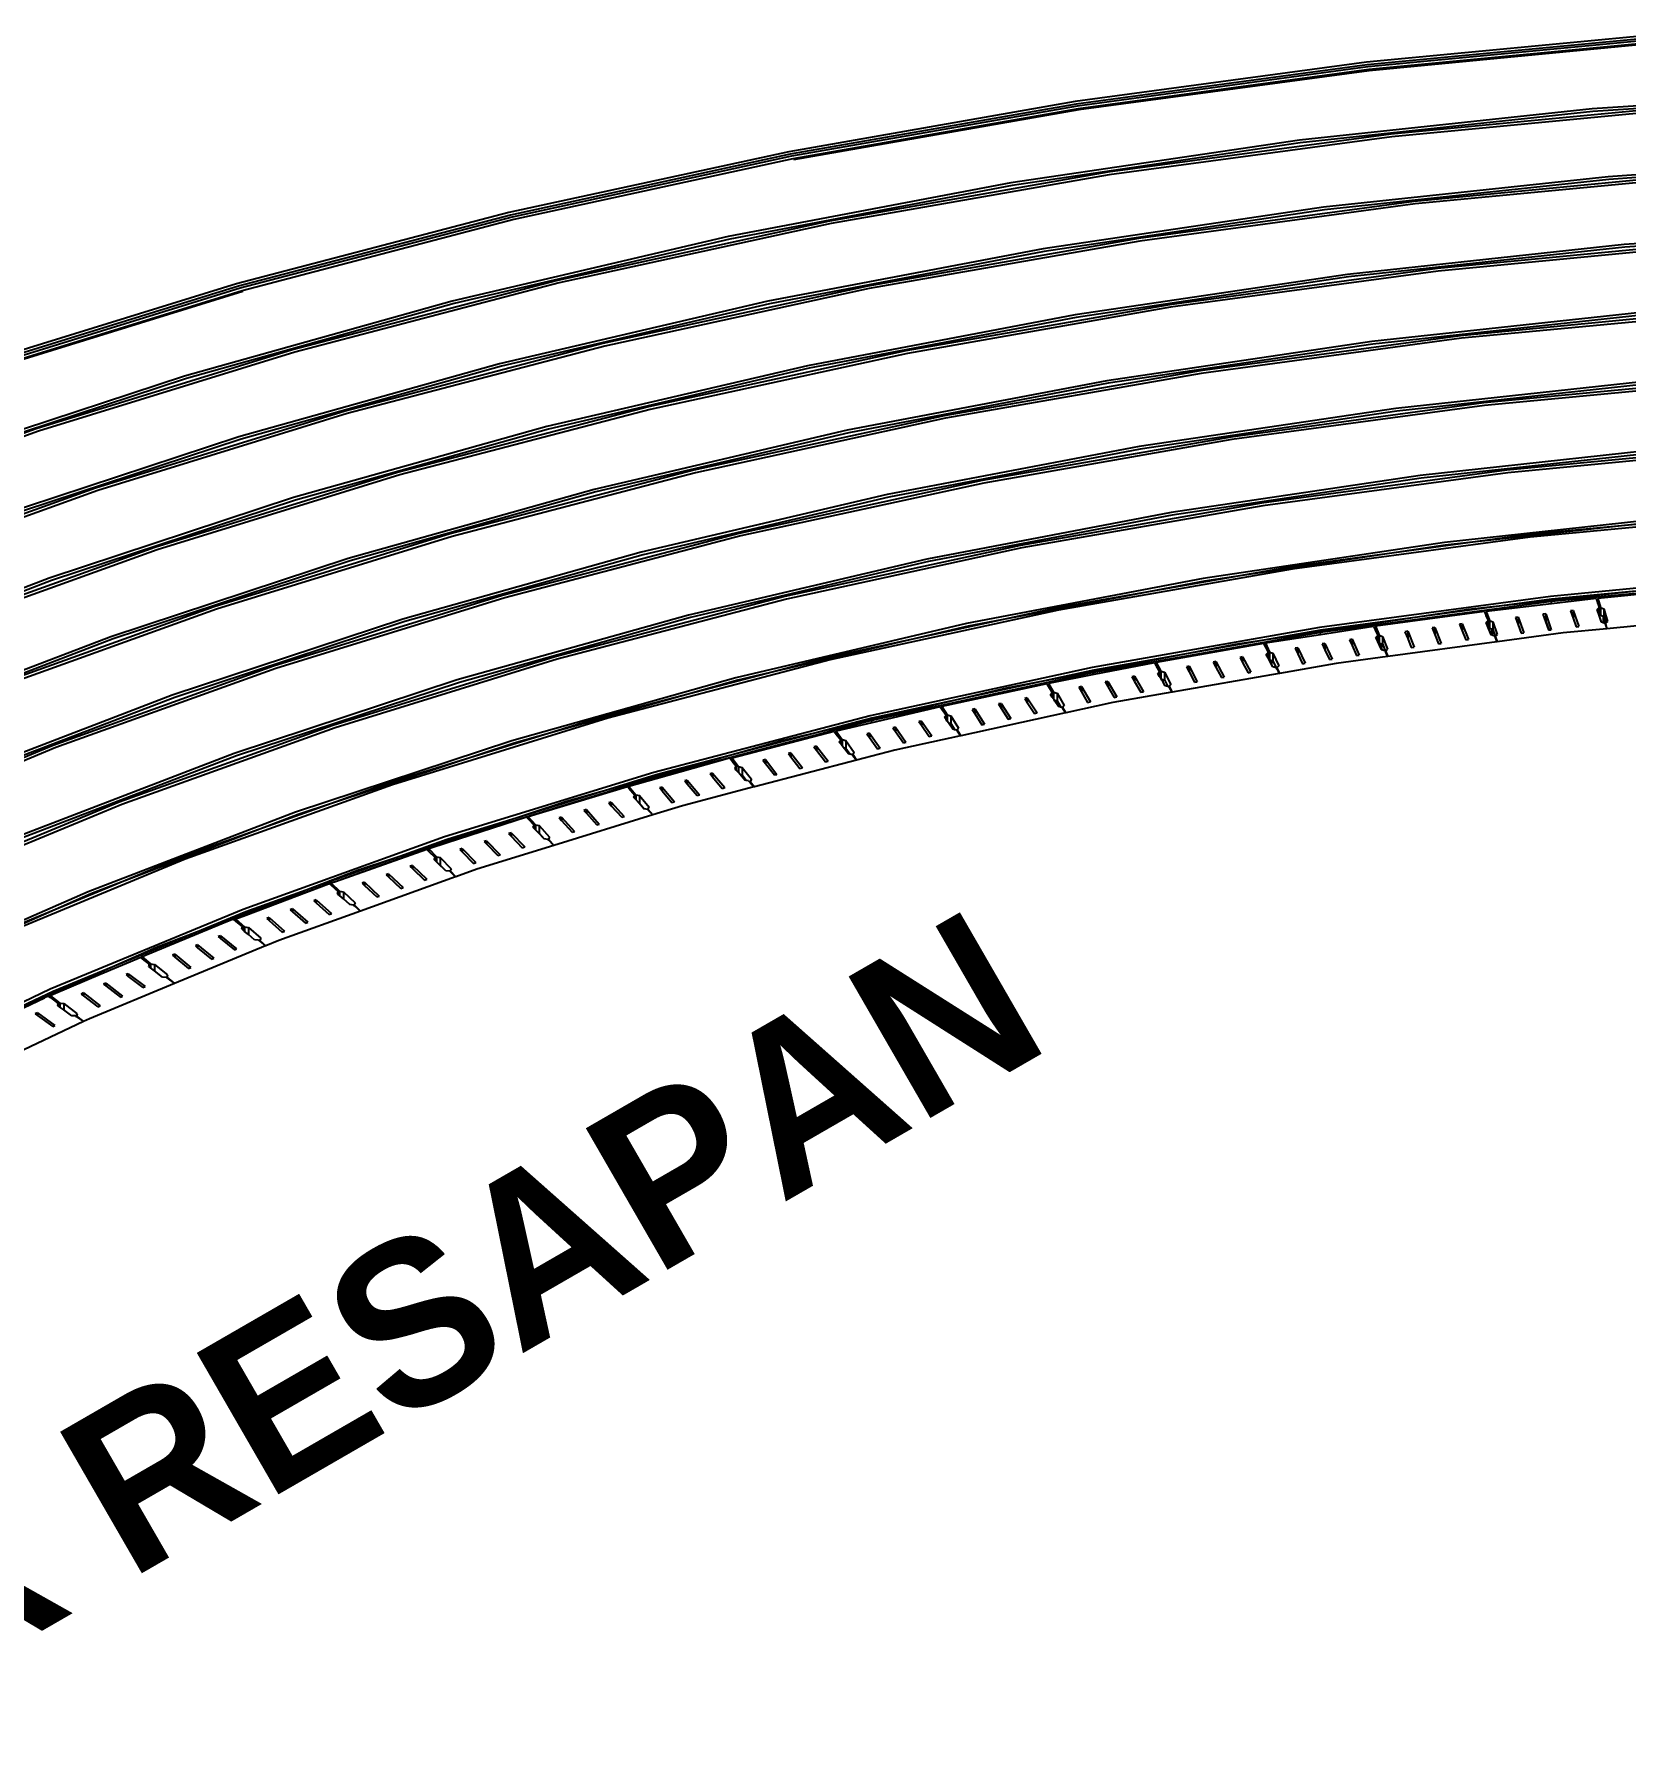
# Model space of a CAD drawing. Header units: centimetres. Extents: x -292707 to 138715, y -53922 to 66277.
# Drawn here: x 84646 to 86351, y -13371 to -11545 of the extents above; entities that cross this region are included whole.
import ezdxf

# ---------------------------------------------------------------- set-up
doc = ezdxf.new("R2010")
doc.units = ezdxf.units.CM
doc.layers.add('A-ALINE-7', color=119, linetype='Continuous')
doc.styles.add('Scale 500', font='GOTHICB.TTF', dxfattribs={"height": 175})

# ---------------------------------------------------------------- blocks, each defined once
blk = doc.blocks.new('A$Cbf84a4b9')
at = {"layer": 'A-ALINE-7'}
for p, q in [((5144.6, 8958.2), (4828.5, 8928)), ((5145.2, 8955.3), (4829.4, 8925.2)), ((5145.6, 8953), (4830, 8922.9)), ((5146.2, 8950.1), (4831, 8920.1)), ((5146.5, 8949), (4831.4, 8918.9)), ((4828.5, 8928), (4516.5, 8886)), ((4829.4, 8925.2), (4517.7, 8883.2)), ((4830, 8922.9), (4518.6, 8880.9)), ((4831, 8920.1), (4519.9, 8878.1)), ((4831.4, 8918.9), (4520.4, 8877)), ((5386.9, 8899.5), (5070.2, 8878)), ((5387.2, 8896.6), (5070.9, 8875.2)), ((4516.5, 8886), (4209.9, 8832.2)), ((4517.7, 8883.2), (4211.4, 8829.5)), ((4518.6, 8880.9), (4212.6, 8827.3)), ((4519.9, 8878.1), (4214.2, 8824.5)), ((4520.4, 8877), (4214.9, 8823.4)), ((5070.2, 8878), (4756.7, 8844.4)), ((5070.9, 8875.2), (4757.7, 8841.6)), ((5162.2, 8880.3), (4854.9, 8850.9)), ((5162.8, 8877.4), (4855.8, 8848.1)), ((4756.7, 8844.4), (4447.8, 8798.7)), ((4757.7, 8841.6), (4449.2, 8795.9)), ((4854.9, 8850.9), (4551.5, 8810.1)), ((4855.8, 8848.1), (4552.8, 8807.3)), ((4209.9, 8832.2), (3910, 8767)), ((4211.4, 8829.5), (3911.9, 8764.3)), ((4212.6, 8827.3), (3913.4, 8762.2)), ((4214.2, 8824.5), (3915.3, 8759.5)), ((5395.5, 8826.3), (5087.4, 8805.4)), ((5395.8, 8823.5), (5088.1, 8802.5)), ((4551.5, 8810.1), (4253.5, 8757.8)), ((4552.8, 8807.3), (4255.1, 8755.1)), ((5087.4, 8805.4), (4782.5, 8772.6)), ((5088.1, 8802.5), (4783.5, 8769.8)), ((5178.8, 8807.5), (4879.7, 8779)), ((5179.4, 8804.7), (4880.7, 8776.2)), ((4447.8, 8798.7), (4144.9, 8741.2)), ((4449.2, 8795.9), (4146.6, 8738.5)), ((3910, 8767), (3618.2, 8690.6)), ((4782.5, 8772.6), (4482.1, 8728.1)), ((4783.5, 8769.8), (4483.4, 8725.3)), ((4879.7, 8779), (4584.5, 8739.2)), ((4880.7, 8776.2), (4585.8, 8736.4)), ((3911.9, 8764.3), (3620.4, 8688)), ((3913.4, 8762.2), (3622.1, 8685.9)), ((3915.3, 8759.5), (3624.3, 8683.3)), ((4253.5, 8757.8), (3962, 8694.4)), ((4255.1, 8755.1), (3963.9, 8691.7)), ((5404.1, 8753.2), (5104.7, 8732.7)), ((5404.5, 8750.3), (5105.4, 8729.9)), ((4144.9, 8741.2), (3849.4, 8672.2)), ((4146.6, 8738.5), (3851.4, 8669.5)), ((4482.1, 8728.1), (4187.5, 8672.1)), ((4584.5, 8739.2), (4294.4, 8688.3)), ((4585.8, 8736.4), (4296, 8685.6)), ((5104.7, 8732.7), (4808.4, 8700.8)), ((5105.4, 8729.9), (4809.4, 8698)), ((5195.4, 8734.8), (4904.5, 8707)), ((5196, 8731.9), (4905.5, 8704.2)), ((4483.4, 8725.3), (4189.1, 8669.4)), ((3962, 8694.4), (3678.4, 8620.1)), ((3963.9, 8691.7), (3680.6, 8617.5)), ((4808.4, 8700.8), (4516.4, 8657.5)), ((4809.4, 8698), (4517.7, 8654.7)), ((4904.5, 8707), (4617.4, 8668.3)), ((4905.5, 8704.2), (4618.7, 8665.6)), ((3618.2, 8690.6), (3335.7, 8603.3)), ((3620.4, 8688), (3338.2, 8600.8)), ((3622.1, 8685.9), (3340.1, 8598.8)), ((3624.3, 8683.3), (3342.6, 8596.3)), ((3625.2, 8682.3), (3343.6, 8595.3)), ((4294.4, 8688.3), (4010.7, 8626.6)), ((4296, 8685.6), (4012.6, 8624)), ((3849.4, 8672.2), (3562.5, 8591.9)), ((3851.4, 8669.5), (3564.8, 8589.3)), ((4187.5, 8672.1), (3900, 8604.9)), ((4189.1, 8669.4), (3902, 8602.3)), ((4516.4, 8657.5), (4230, 8603)), ((4617.4, 8668.3), (4335.3, 8618.9)), ((4618.7, 8665.6), (4336.9, 8616.2)), ((5122.1, 8660.1), (4834.2, 8629)), ((5122.7, 8657.2), (4835.2, 8626.2)), ((5212, 8662.1), (4929.3, 8635.1)), ((5212.7, 8659.2), (4930.3, 8632.3)), ((4517.7, 8654.7), (4231.7, 8600.3)), ((3678.4, 8620.1), (3403.7, 8535.3)), ((4010.7, 8626.6), (3734.6, 8554.4)), ((4012.6, 8624), (3736.8, 8551.8)), ((4335.3, 8618.9), (4059.4, 8558.9)), ((4834.2, 8629), (4550.6, 8586.9)), ((4835.2, 8626.2), (4552, 8584.1)), ((4929.3, 8635.1), (4650.3, 8597.5)), ((4930.3, 8632.3), (4651.6, 8594.7)), ((3680.6, 8617.5), (3406.2, 8532.8)), ((3900, 8604.9), (3620.9, 8526.8)), ((3902, 8602.3), (3623.2, 8524.2)), ((4230, 8603), (3950.6, 8537.7)), ((4231.7, 8600.3), (3952.6, 8535)), ((4336.9, 8616.2), (4061.3, 8556.2)), ((3562.5, 8591.9), (3285.5, 8500.7)), ((3564.8, 8589.3), (3288.1, 8498.2)), ((4550.6, 8586.9), (4272.5, 8534)), ((4552, 8584.1), (4274.2, 8531.2)), ((4650.3, 8597.5), (4376.1, 8549.4)), ((4651.6, 8594.7), (4377.8, 8546.7)), ((5139.4, 8587.5), (4860.1, 8557.2)), ((5140.1, 8584.6), (4861.1, 8554.4)), ((5228.6, 8589.3), (4954.1, 8563.1)), ((5229.3, 8586.5), (4955.1, 8560.3)), ((3734.6, 8554.4), (3467.3, 8471.8)), ((3736.8, 8551.8), (3469.8, 8469.3)), ((4059.4, 8558.9), (3790.8, 8488.6)), ((4061.3, 8556.2), (3793.1, 8486)), ((4376.1, 8549.4), (4108, 8491.1)), ((4377.8, 8546.7), (4109.9, 8488.4)), ((4860.1, 8557.2), (4585, 8516.3)), ((4861.1, 8554.4), (4586.3, 8513.5)), ((4954.1, 8563.1), (4683.2, 8526.6)), ((4955.1, 8560.3), (4684.5, 8523.8)), ((3403.7, 8535.3), (3139.3, 8440.3)), ((3406.2, 8532.8), (3142, 8437.9)), ((3950.6, 8537.7), (3679.3, 8461.7)), ((3952.6, 8535), (3681.6, 8459.1)), ((4272.5, 8534), (4001.2, 8470.4)), ((4274.2, 8531.2), (4003.2, 8467.8)), ((3620.9, 8526.8), (3351.5, 8438)), ((3623.2, 8524.2), (3354.1, 8435.6)), ((4585, 8516.3), (4315.1, 8464.9)), ((4586.3, 8513.5), (4316.8, 8462.2)), ((4683.2, 8526.6), (4417, 8480)), ((4684.5, 8523.8), (4418.6, 8477.2)), ((5156.8, 8514.8), (4886, 8485.4)), ((5157.5, 8511.9), (4887, 8482.6)), ((5245.2, 8516.6), (4979, 8491.2)), ((5245.9, 8513.8), (4979.9, 8488.4)), ((4108, 8491.1), (3847.1, 8422.8)), ((4979, 8491.2), (4716.1, 8455.8)), ((3790.8, 8488.6), (3530.9, 8408.3)), ((3793.1, 8486), (3533.4, 8405.8)), ((4109.9, 8488.4), (3849.3, 8420.2)), ((4417, 8480), (4156.7, 8423.3)), ((4418.6, 8477.2), (4158.6, 8420.7)), ((4886, 8485.4), (4619.3, 8445.7)), ((4887, 8482.6), (4620.6, 8442.9)), ((4979.9, 8488.4), (4717.4, 8453)), ((3467.3, 8471.8), (3209.9, 8379.3)), ((3469.8, 8469.3), (3212.7, 8376.9)), ((3679.3, 8461.7), (3417.5, 8375.4)), ((3681.6, 8459.1), (3420.1, 8372.9)), ((4001.2, 8470.4), (3737.8, 8396.6)), ((4003.2, 8467.8), (3740.1, 8394)), ((4315.1, 8464.9), (4051.8, 8403.2)), ((4316.8, 8462.2), (4053.8, 8400.5)), ((4716.1, 8455.8), (4457.9, 8410.5)), ((4619.3, 8445.7), (4357.7, 8395.8)), ((4620.6, 8442.9), (4359.4, 8393.1)), ((4717.4, 8453), (4459.5, 8407.8)), ((5174.2, 8442.2), (4912, 8413.6)), ((5174.9, 8439.3), (4913, 8410.8)), ((5261.2, 8446.7), (5002.8, 8422.1)), ((5261.8, 8443.9), (5003.8, 8419.2)), ((3847.1, 8422.8), (3594.4, 8344.7)), ((3849.3, 8420.2), (3596.9, 8342.2)), ((4156.7, 8423.3), (3903.3, 8357)), ((4158.6, 8420.7), (3905.5, 8354.4)), ((5002.8, 8422.1), (4747.8, 8387.7)), ((5003.8, 8419.2), (4749.1, 8384.9)), ((3530.9, 8408.3), (3280.5, 8318.3)), ((3533.4, 8405.8), (3283.3, 8315.9)), ((4051.8, 8403.2), (3796.3, 8331.5)), ((4053.8, 8400.5), (3798.6, 8328.9)), ((4457.9, 8410.5), (4205.4, 8355.6)), ((4459.5, 8407.8), (4207.3, 8352.9)), ((4912, 8413.6), (4653.6, 8375.1)), ((4913, 8410.8), (4655, 8372.3)), ((3737.8, 8396.6), (3483.5, 8312.7)), ((3740.1, 8394), (3486.1, 8310.3)), ((4357.7, 8395.8), (4102.5, 8335.9)), ((4359.4, 8393.1), (4104.5, 8333.3)), ((4747.8, 8387.7), (4497.2, 8343.8)), ((4749.1, 8384.9), (4498.8, 8341)), ((3417.5, 8375.4), (3166.2, 8279.2)), ((3420.1, 8372.9), (3169.1, 8276.8)), ((4653.6, 8375.1), (4400.3, 8326.7)), ((4655, 8372.3), (4402, 8324)), ((5191.6, 8369.5), (4937.9, 8341.9)), ((5276.5, 8379.7), (5025.7, 8355.8)), ((5277.2, 8376.8), (5026.7, 8352.9)), ((5277.2, 8374.4), (5026.7, 8350.5)), ((5194.7, 8365.5), (5076.5, 8353.8)), ((3594.4, 8344.7), (3351.2, 8257.3)), ((3903.3, 8357), (3658, 8281.2)), ((3905.5, 8354.4), (3660.5, 8278.7)), ((4205.4, 8355.6), (3959.6, 8291.2)), ((4207.3, 8352.9), (3961.8, 8288.6)), ((5025.7, 8355.8), (4778.1, 8322.4)), ((5026.7, 8352.9), (4779.4, 8319.6)), ((5026.7, 8350.5), (4779.4, 8317.1)), ((5026.7, 8347.9), (4956.9, 8339.8)), ((5074.5, 8353.6), (5026.7, 8347.9)), ((5026.7, 8347.9), (5026.7, 8350.5)), ((5074.5, 8353.6), (5076.5, 8348.1)), ((5076.5, 8353.8), (5079.3, 8344.1)), ((5076.5, 8348.1), (5076.5, 8353.8)), ((5076.5, 8348.1), (5077.9, 8343.9)), ((3596.9, 8342.2), (3354, 8254.9)), ((3796.3, 8331.5), (3549.5, 8250.1)), ((3798.6, 8328.9), (3552.1, 8247.6)), ((4102.5, 8335.9), (3854.7, 8266.4)), ((4104.5, 8333.3), (3857, 8263.8)), ((4400.3, 8326.7), (4153.2, 8268.7)), ((4497.2, 8343.8), (4252.1, 8290.5)), ((4498.8, 8341), (4254, 8287.8)), ((4937.9, 8341.9), (4688, 8304.5)), ((4954.9, 8339.7), (4838.1, 8323.9)), ((4931.1, 8326.4), (4928.2, 8326)), ((4931.1, 8326.4), (4938, 8309.6)), ((4931.1, 8326.4), (4931.1, 8318.9)), ((4954.9, 8339.7), (4956.9, 8334.8)), ((4956.6, 8328.1), (4958.8, 8330.2)), ((4958.8, 8322.6), (4956.6, 8328.1)), ((4956.9, 8339.8), (4960.3, 8330.2)), ((4956.9, 8334.8), (4956.9, 8339.8)), ((4956.9, 8334.8), (4958.8, 8330.2)), ((4958.8, 8330.2), (4958.8, 8326.5)), ((4958.9, 8325.9), (4958.8, 8326.5)), ((4958.8, 8326.5), (4958.8, 8322.6)), ((4960.3, 8330.2), (4963.8, 8328.8)), ((4960.3, 8330.2), (4960.3, 8322)), ((4963.8, 8328.8), (4968.6, 8315.2)), ((4963.8, 8328.8), (4963.8, 8320.6)), ((4991.2, 8333.8), (4988.2, 8333.4)), ((4988.2, 8333.4), (4991, 8325.6)), ((4991.2, 8333.8), (4997.1, 8316.8)), ((4991.2, 8333.8), (4991.2, 8325.6)), ((5020.6, 8337.2), (5017.6, 8336.9)), ((5017.6, 8336.9), (5020.4, 8329)), ((5020.6, 8329.1), (5020.4, 8329)), ((5020.4, 8329), (5023.6, 8319.9)), ((5020.6, 8337.2), (5026.5, 8320.2)), ((5020.6, 8337.2), (5020.6, 8329.1)), ((5020.6, 8329.1), (5023.8, 8319.9)), ((5050, 8340.7), (5047, 8340.3)), ((5047, 8340.3), (5049.8, 8332.5)), ((5050, 8332.5), (5049.8, 8332.5)), ((5049.8, 8332.5), (5053, 8323.3)), ((5050, 8340.7), (5055.9, 8323.7)), ((5050, 8340.7), (5050, 8332.5)), ((5050, 8332.5), (5053.2, 8323.4)), ((5075.6, 8341.9), (5077.9, 8343.9)), ((5077.8, 8335.7), (5075.6, 8341.9)), ((5077.8, 8335.7), (5077.9, 8335.8)), ((5080.3, 8328.3), (5077.8, 8335.7)), ((5077.9, 8343.9), (5077.9, 8341.5)), ((5078.1, 8339.9), (5077.9, 8341.5)), ((5077.9, 8341.5), (5077.9, 8335.8)), ((5079.3, 8335.9), (5078.1, 8339.9)), ((5079.3, 8344.1), (5082.8, 8342.7)), ((5079.3, 8344.1), (5079.3, 8335.9)), ((5079.3, 8335.9), (5082, 8334.8)), ((5082, 8327.7), (5080.3, 8328.3)), ((5082, 8334.8), (5082, 8327.7)), ((5082, 8334.8), (5082.6, 8334.6)), ((5082.6, 8327.5), (5082, 8327.7)), ((5082.6, 8334.6), (5082.6, 8327.5)), ((5082.6, 8334.6), (5082.8, 8334.5)), ((5083.9, 8327), (5082.6, 8327.5)), ((5082.8, 8342.7), (5086.8, 8329)), ((5082.8, 8342.7), (5082.8, 8334.5)), ((5082.8, 8334.5), (5084.9, 8327.4)), ((5083.9, 8327), (5084.4, 8325.5)), ((5084.9, 8327.4), (5084.4, 8327)), ((5084.4, 8327), (5086.1, 8321.3)), ((5084.4, 8327), (5084.4, 8325.5)), ((5086.8, 8329), (5084.9, 8327.4)), ((5204.5, 8332.6), (5086.1, 8321.3)), ((3483.5, 8312.7), (3239.5, 8219.3)), ((3486.1, 8310.3), (3242.4, 8217)), ((4402, 8324), (4155.2, 8266.1)), ((4778.1, 8322.4), (4534.8, 8279.8)), ((4779.4, 8319.6), (4536.5, 8277)), ((4779.4, 8317.1), (4536.5, 8274.5)), ((4779.4, 8314.8), (4720.3, 8305.7)), ((4836.2, 8323.6), (4779.4, 8314.8)), ((4779.4, 8314.8), (4779.4, 8317.1)), ((4813.1, 8309.9), (4810.2, 8309.4)), ((4810.2, 8309.4), (4813.1, 8303.2)), ((4813.1, 8309.9), (4820.8, 8293.1)), ((4813.1, 8309.9), (4813.1, 8303.2)), ((4836.2, 8323.6), (4838.1, 8319.5)), ((4838.1, 8323.9), (4842, 8314.3)), ((4838.1, 8319.5), (4838.1, 8323.9)), ((4838.1, 8319.5), (4840.6, 8314.1)), ((4838.5, 8312), (4840.6, 8314.1)), ((4840.6, 8307.4), (4838.5, 8312)), ((4840.6, 8314.1), (4840.6, 8309.6)), ((4842, 8306.2), (4840.6, 8309.6)), ((4840.6, 8309.6), (4840.6, 8307.4)), ((4842, 8314.3), (4845.6, 8313)), ((4842, 8314.3), (4842, 8306.2)), ((4845.6, 8313), (4851.1, 8299.5)), ((4845.6, 8313), (4845.6, 8304.9)), ((4872.7, 8318.5), (4869.8, 8318.1)), ((4869.8, 8318.1), (4872.7, 8310.9)), ((4872.7, 8318.5), (4879.5, 8301.6)), ((4872.7, 8318.5), (4872.7, 8310.9)), ((4872.7, 8310.9), (4876.6, 8301.2)), ((4901.9, 8322.5), (4899, 8322.1)), ((4899, 8322.1), (4901.9, 8314.9)), ((4901.9, 8322.5), (4908.7, 8305.6)), ((4901.9, 8322.5), (4901.9, 8314.9)), ((4901.9, 8314.9), (4905.8, 8305.2)), ((4928.2, 8326), (4931.1, 8318.9)), ((4931.1, 8318.9), (4935, 8309.2)), ((4935, 8309.2), (4938, 8309.6)), ((4962.1, 8314.6), (4958.8, 8322.6)), ((4960.3, 8322), (4958.9, 8325.9)), ((4960.3, 8322), (4962.5, 8321.1)), ((4962.5, 8314.5), (4962.1, 8314.6)), ((4962.5, 8321.1), (4962.5, 8314.5)), ((4962.5, 8321.1), (4963.2, 8320.9)), ((4963.2, 8314.2), (4962.5, 8314.5)), ((4963.2, 8320.9), (4963.2, 8314.2)), ((4963.2, 8320.9), (4963.8, 8320.6)), ((4965.7, 8313.3), (4963.2, 8314.2)), ((4963.8, 8320.6), (4966.4, 8313.3)), ((4965.7, 8313.3), (4966.3, 8311.9)), ((4966.4, 8313.3), (4966.3, 8313.2)), ((4966.3, 8313.2), (4968.4, 8307.2)), ((4966.3, 8313.2), (4966.3, 8311.9)), ((4966.3, 8311.9), (4968.2, 8307.2)), ((4968.6, 8315.2), (4966.4, 8313.3)), ((5039.1, 8316.8), (4968.4, 8307.2)), ((4991.2, 8325.6), (4991, 8325.6)), ((4991, 8325.6), (4994.2, 8316.5)), ((4991.2, 8325.6), (4994.4, 8316.5)), ((4994.2, 8316.5), (4994.4, 8316.5)), ((4994.4, 8316.5), (4997.1, 8316.8)), ((5023.6, 8319.9), (5023.8, 8319.9)), ((5023.8, 8319.9), (5026.5, 8320.2)), ((5085.9, 8321.2), (5039.1, 8316.8)), ((5053, 8323.3), (5053.2, 8323.4)), ((5053.2, 8323.4), (5055.9, 8323.7)), ((5084.4, 8325.5), (5085.9, 8321.2)), ((5086.1, 8321.3), (5085.9, 8321.2)), ((3959.6, 8291.2), (3721.6, 8217.7)), ((4252.1, 8290.5), (4013.6, 8228)), ((4688, 8304.5), (4443, 8257.6)), ((4718.3, 8305.3), (4603.4, 8285.2)), ((4695.9, 8291.1), (4693.1, 8290.6)), ((4693.1, 8290.6), (4695.9, 8285.2)), ((4695.9, 8291.1), (4704.7, 8274.6)), ((4695.9, 8291.1), (4695.9, 8285.2)), ((4718.3, 8305.3), (4720.3, 8301.4)), ((4720.3, 8305.7), (4724.7, 8296.2)), ((4720.3, 8301.4), (4720.3, 8305.7)), ((4720.3, 8301.4), (4723.2, 8295.9)), ((4721.2, 8293.8), (4723.2, 8295.9)), ((4723.2, 8290), (4721.2, 8293.8)), ((4723.2, 8295.9), (4723.2, 8291.3)), ((4724.7, 8288), (4723.2, 8291.3)), ((4723.2, 8291.3), (4723.2, 8290)), ((4726, 8284.6), (4723.2, 8290)), ((4724.7, 8296.2), (4728.4, 8295)), ((4724.7, 8296.2), (4724.7, 8288)), ((4728.4, 8295), (4734.6, 8281.6)), ((4728.4, 8295), (4728.4, 8286.8)), ((4755.1, 8300.9), (4752.2, 8300.4)), ((4752.2, 8300.4), (4755.1, 8294.2)), ((4755.1, 8300.9), (4762.9, 8284.2)), ((4755.1, 8300.9), (4755.1, 8294.2)), ((4755.1, 8294.2), (4760, 8283.7)), ((4784.1, 8305.4), (4781.2, 8304.9)), ((4781.2, 8304.9), (4784.1, 8298.7)), ((4784.1, 8305.4), (4791.9, 8288.6)), ((4784.1, 8305.4), (4784.1, 8298.7)), ((4784.1, 8298.7), (4789, 8288.2)), ((4851.1, 8291.4), (4796, 8284)), ((4813.1, 8303.2), (4818, 8292.7)), ((4818, 8292.7), (4820.8, 8293.1)), ((4843.8, 8300.6), (4840.6, 8307.4)), ((4842, 8306.2), (4843.8, 8305.5)), ((4843.8, 8305.5), (4843.8, 8300.6)), ((4843.8, 8305.5), (4844.6, 8305.2)), ((4844.6, 8298.9), (4843.8, 8300.6)), ((4844.6, 8305.2), (4844.6, 8298.9)), ((4844.6, 8305.2), (4845.6, 8304.9)), ((4844.7, 8298.6), (4844.6, 8298.9)), ((4848.4, 8297.4), (4844.7, 8298.6)), ((4845.6, 8304.9), (4848.9, 8296.9)), ((4848.4, 8297.4), (4848.9, 8296.3)), ((4851.1, 8299.5), (4848.9, 8297.5)), ((4848.9, 8297.5), (4851.3, 8291.5)), ((4848.9, 8297.5), (4848.9, 8296.9)), ((4848.9, 8296.9), (4848.9, 8296.3)), ((4848.9, 8296.3), (4851.1, 8291.4)), ((4851.3, 8291.5), (4851.1, 8291.4)), ((4968.2, 8307.2), (4851.3, 8291.5)), ((4876.6, 8301.2), (4879.5, 8301.6)), ((4905.8, 8305.2), (4908.7, 8305.6)), ((4968.4, 8307.2), (4968.2, 8307.2)), ((3658, 8281.2), (3421.8, 8196.3)), ((3660.5, 8278.7), (3424.6, 8193.9)), ((3961.8, 8288.6), (3724.1, 8215.2)), ((4254, 8287.8), (4015.8, 8225.4)), ((4534.8, 8279.8), (4296.9, 8228)), ((4536.5, 8277), (4298.9, 8225.3)), ((4536.5, 8274.5), (4298.9, 8222.9)), ((4536.5, 8272.1), (4487.9, 8262.6)), ((4601.6, 8284.8), (4536.5, 8272.1)), ((4536.5, 8272.1), (4536.5, 8274.5)), ((4601.6, 8284.8), (4603.4, 8281.6)), ((4603.4, 8285.2), (4608.4, 8275.8)), ((4603.4, 8281.6), (4603.4, 8285.2)), ((4603.4, 8281.6), (4607, 8275.5)), ((4605.1, 8273.3), (4607, 8275.5)), ((4607, 8270.1), (4605.1, 8273.3)), ((4607, 8275.5), (4607, 8270.2)), ((4608.4, 8275.8), (4612.1, 8274.6)), ((4608.4, 8275.8), (4608.4, 8267.8)), ((4612.1, 8274.6), (4619.1, 8261.4)), ((4612.1, 8274.6), (4612.1, 8266.5)), ((4735.1, 8273.3), (4620.3, 8253.2)), ((4638.5, 8281.1), (4635.7, 8280.6)), ((4635.7, 8280.6), (4638.5, 8275.1)), ((4638.5, 8281.1), (4647.3, 8264.5)), ((4638.5, 8281.1), (4638.5, 8275.1)), ((4638.5, 8275.1), (4644.4, 8264)), ((4667.2, 8286.1), (4664.4, 8285.6)), ((4664.4, 8285.6), (4667.2, 8280.2)), ((4667.2, 8286.1), (4676, 8269.5)), ((4667.2, 8286.1), (4667.2, 8280.2)), ((4667.2, 8280.2), (4673.1, 8269)), ((4695.9, 8285.2), (4701.8, 8274.1)), ((4701.8, 8274.1), (4704.7, 8274.6)), ((4724.7, 8288), (4726, 8287.6)), ((4726, 8287.6), (4726, 8284.6)), ((4726, 8287.6), (4726.9, 8287.3)), ((4726.9, 8282.9), (4726, 8284.6)), ((4726.9, 8287.3), (4726.9, 8282.9)), ((4726.9, 8287.3), (4728.4, 8286.8)), ((4728.2, 8280.5), (4726.9, 8282.9)), ((4731.8, 8279.4), (4728.2, 8280.5)), ((4728.4, 8286.8), (4731.8, 8279.4)), ((4731.9, 8279.4), (4731.8, 8279.4)), ((4731.9, 8279.4), (4732.5, 8278.3)), ((4734.6, 8281.6), (4732.5, 8279.4)), ((4732.5, 8279.4), (4735.3, 8273.4)), ((4732.5, 8279.4), (4732.5, 8278.3)), ((4732.5, 8278.3), (4735.1, 8273.3)), ((4735.3, 8273.4), (4735.1, 8273.3)), ((4796, 8284), (4735.3, 8273.4)), ((4760, 8283.7), (4762.9, 8284.2)), ((4789, 8288.2), (4791.9, 8288.6)), ((3854.7, 8266.4), (3615.6, 8187.5)), ((3857, 8263.8), (3618.2, 8185)), ((4153.2, 8268.7), (3913.2, 8201.3)), ((4155.2, 8266.1), (3915.5, 8198.7)), ((4443, 8257.6), (4203.8, 8201.5)), ((4486.1, 8262.3), (4373.6, 8238.1)), ((4486.1, 8262.3), (4487.9, 8259.4)), ((4487.9, 8262.6), (4493.3, 8253.3)), ((4487.9, 8259.4), (4487.9, 8262.6)), ((4487.9, 8259.4), (4492, 8253.1)), ((4493.3, 8253.3), (4497.1, 8252.3)), ((4493.3, 8253.3), (4493.3, 8246)), ((4523.2, 8259.2), (4520.3, 8258.6)), ((4520.3, 8258.6), (4523.2, 8253.8)), ((4523.2, 8259.2), (4532.8, 8242.8)), ((4523.2, 8259.2), (4523.2, 8253.8)), ((4523.2, 8253.8), (4529.9, 8242.2)), ((4551.6, 8264.7), (4548.7, 8264.2)), ((4548.7, 8264.2), (4551.6, 8259.3)), ((4551.6, 8264.7), (4561.2, 8248.3)), ((4551.6, 8264.7), (4551.6, 8259.3)), ((4551.6, 8259.3), (4558.4, 8247.7)), ((4580, 8270.3), (4577.2, 8269.7)), ((4577.2, 8269.7), (4580, 8264.8)), ((4580, 8270.3), (4589.6, 8253.8)), ((4580, 8270.3), (4580, 8264.8)), ((4580, 8264.8), (4586.8, 8253.3)), ((4586.8, 8253.3), (4589.6, 8253.8)), ((4607.6, 8269.1), (4607, 8270.2)), ((4607, 8270.2), (4607, 8270.1)), ((4607.6, 8269.1), (4607, 8270.1)), ((4608.4, 8267.8), (4607.6, 8269.1)), ((4608.5, 8267.6), (4608.4, 8267.8)), ((4608.5, 8267.6), (4609.2, 8267.3)), ((4609.2, 8266.3), (4608.5, 8267.6)), ((4609.2, 8267.3), (4609.2, 8266.3)), ((4609.2, 8267.3), (4610.3, 8267)), ((4610.3, 8264.6), (4609.2, 8266.3)), ((4610.3, 8267), (4610.3, 8264.6)), ((4610.3, 8267), (4612.1, 8266.5)), ((4612.8, 8260.2), (4610.3, 8264.6)), ((4612.1, 8266.5), (4615.9, 8259.3)), ((4615.9, 8259.3), (4612.8, 8260.2)), ((4616.6, 8259.1), (4615.9, 8259.3)), ((4616.6, 8259.1), (4617.1, 8258.3)), ((4619.1, 8261.4), (4617.1, 8259.2)), ((4617.1, 8259.2), (4620.3, 8253.2)), ((4617.1, 8259.2), (4617.1, 8258.3)), ((4617.1, 8258.3), (4620.1, 8253.2)), ((4644.4, 8264), (4647.3, 8264.5)), ((4673.1, 8269), (4676, 8269.5)), ((3549.5, 8250.1), (3312.8, 8159.4)), ((3552.1, 8247.6), (3315.6, 8157.1)), ((4371.8, 8237.7), (4298.9, 8220.6)), ((4371.8, 8237.7), (4373.6, 8235.1)), ((4373.6, 8238.1), (4379.5, 8228.9)), ((4373.6, 8235.1), (4373.6, 8238.1)), ((4373.6, 8235.1), (4378.2, 8228.6)), ((4409, 8235.3), (4406.2, 8234.7)), ((4409, 8235.3), (4419.5, 8219)), ((4409, 8235.3), (4409, 8230.3)), ((4437.2, 8241.3), (4434.3, 8240.7)), ((4434.3, 8240.7), (4437.2, 8236.3)), ((4437.2, 8241.3), (4447.6, 8225.1)), ((4437.2, 8241.3), (4437.2, 8236.3)), ((4437.2, 8236.3), (4444.8, 8224.5)), ((4465.3, 8247.3), (4462.5, 8246.7)), ((4462.5, 8246.7), (4465.3, 8242.4)), ((4465.3, 8247.3), (4475.7, 8231.1)), ((4465.3, 8247.3), (4465.3, 8242.4)), ((4465.3, 8242.4), (4472.9, 8230.5)), ((4490.2, 8250.8), (4492, 8253.1)), ((4492, 8248.1), (4490.2, 8250.8)), ((4492, 8253.1), (4492, 8248.1)), ((4493.3, 8246), (4492, 8248.1)), ((4494, 8245), (4493.3, 8246)), ((4494, 8245), (4494.9, 8244.7)), ((4494.9, 8243.6), (4494, 8245)), ((4494.9, 8244.7), (4494.9, 8243.6)), ((4494.9, 8244.7), (4497.1, 8244.1)), ((4498.6, 8237.9), (4494.9, 8243.6)), ((4497.1, 8252.3), (4504.8, 8239.1)), ((4497.1, 8252.3), (4497.1, 8244.1)), ((4497.1, 8244.1), (4501.2, 8237.2)), ((4501.2, 8237.2), (4498.6, 8237.9)), ((4502.4, 8236.8), (4501.2, 8237.2)), ((4502.4, 8236.8), (4502.9, 8236.1)), ((4504.8, 8239.1), (4502.9, 8236.9)), ((4502.9, 8236.9), (4506.4, 8231.1)), ((4502.9, 8236.9), (4502.9, 8236.1)), ((4502.9, 8236.1), (4506.2, 8231.1)), ((4557, 8242.1), (4506.4, 8231.1)), ((4529.9, 8242.2), (4532.8, 8242.8)), ((4620.1, 8253.2), (4557, 8242.1)), ((4558.4, 8247.7), (4561.2, 8248.3)), ((4620.3, 8253.2), (4620.1, 8253.2)), ((3721.6, 8217.7), (3492.5, 8135.4)), ((4013.6, 8228), (3782.7, 8156.7)), ((4015.8, 8225.4), (3785.2, 8154.2)), ((4296.9, 8228), (4065.4, 8167.4)), ((4298.9, 8225.3), (4067.7, 8164.8)), ((4298.9, 8222.9), (4067.7, 8162.3)), ((4298.9, 8220.6), (4260.6, 8211.6)), ((4298.9, 8220.6), (4298.9, 8222.9)), ((4351.8, 8222.4), (4349, 8221.8)), ((4349, 8221.8), (4351.8, 8217.8)), ((4351.8, 8222.4), (4363.1, 8206.4)), ((4351.8, 8222.4), (4351.8, 8217.8)), ((4351.8, 8217.8), (4360.3, 8205.7)), ((4376.5, 8226.4), (4378.2, 8228.6)), ((4378.2, 8224), (4376.5, 8226.4)), ((4378.2, 8228.6), (4378.2, 8224)), ((4379.5, 8222.1), (4378.2, 8224)), ((4379.5, 8228.9), (4383.4, 8227.9)), ((4379.5, 8228.9), (4379.5, 8222.1)), ((4380.7, 8220.4), (4379.5, 8222.1)), ((4380.7, 8220.4), (4380.7, 8220.4)), ((4380.7, 8220.4), (4380.7, 8220.4)), ((4380.7, 8220.4), (4383.4, 8219.7)), ((4385.6, 8213.5), (4380.7, 8220.4)), ((4380.7, 8220.4), (4380.7, 8220.4)), ((4383.4, 8227.9), (4391.7, 8214.9)), ((4383.4, 8227.9), (4383.4, 8219.7)), ((4383.4, 8219.7), (4387.7, 8213)), ((4506.2, 8231.1), (4393.9, 8206.6)), ((4406.2, 8234.7), (4409, 8230.3)), ((4409, 8230.3), (4416.7, 8218.4)), ((4416.7, 8218.4), (4419.5, 8219)), ((4444.8, 8224.5), (4447.6, 8225.1)), ((4472.9, 8230.5), (4475.7, 8231.1)), ((4506.4, 8231.1), (4506.2, 8231.1)), ((3724.1, 8215.2), (3495.3, 8133)), ((3913.2, 8201.3), (3681.6, 8124.8)), ((3915.5, 8198.7), (3684.2, 8122.4)), ((4203.8, 8201.5), (3971.7, 8136.2)), ((4258.4, 8211), (4149.1, 8182.5)), ((4258.4, 8211), (4260.6, 8208.2)), ((4260.6, 8211.6), (4267, 8202.5)), ((4260.6, 8208.2), (4260.6, 8211.6)), ((4260.6, 8208.2), (4265.4, 8202.1)), ((4263.9, 8199.8), (4265.4, 8202.1)), ((4265.4, 8197.9), (4263.9, 8199.8)), ((4265.4, 8202.1), (4265.4, 8197.9)), ((4267, 8202.5), (4270.9, 8201.5)), ((4267, 8202.5), (4267, 8195.8)), ((4270.9, 8201.5), (4280, 8188.7)), ((4270.9, 8201.5), (4270.9, 8193.4)), ((4296.2, 8209.3), (4293.4, 8208.7)), ((4293.4, 8208.7), (4296.2, 8204.7)), ((4296.2, 8209.3), (4307.5, 8193.3)), ((4296.2, 8209.3), (4296.2, 8204.7)), ((4296.2, 8204.7), (4304.7, 8192.6)), ((4324, 8215.9), (4321.2, 8215.2)), ((4321.2, 8215.2), (4324, 8211.3)), ((4393.7, 8206.6), (4323.3, 8191.3)), ((4324, 8215.9), (4335.3, 8199.8)), ((4324, 8215.9), (4324, 8211.3)), ((4324, 8211.3), (4332.5, 8199.2)), ((4332.5, 8199.2), (4335.3, 8199.8)), ((4360.3, 8205.7), (4363.1, 8206.4)), ((4387.7, 8213), (4385.6, 8213.5)), ((4389.5, 8212.6), (4387.7, 8213)), ((4389.5, 8212.6), (4390, 8211.9)), ((4391.7, 8214.9), (4390, 8212.7)), ((4390, 8212.7), (4393.9, 8206.6)), ((4390, 8212.7), (4390, 8211.9)), ((4390, 8211.9), (4393.7, 8206.6)), ((4393.9, 8206.6), (4393.7, 8206.6)), ((3421.8, 8196.3), (3195.8, 8102.7)), ((3424.6, 8193.9), (3198.8, 8100.4)), ((3615.6, 8187.5), (3386, 8099.5)), ((3618.2, 8185), (3388.9, 8097.2)), ((4146.2, 8182.7), (4067.7, 8160.5)), ((4146.2, 8182.7), (4149.1, 8179.3)), ((4149.1, 8182.5), (4156.1, 8173.6)), ((4149.1, 8179.3), (4149.1, 8182.5)), ((4282.3, 8180.5), (4173, 8151.9)), ((4184.8, 8181.1), (4182, 8180.4)), ((4182, 8180.4), (4184.8, 8176.9)), ((4184.8, 8181.1), (4197.1, 8165.3)), ((4184.8, 8181.1), (4184.8, 8176.9)), ((4212.1, 8188.2), (4209.4, 8187.5)), ((4209.4, 8187.5), (4212.1, 8184)), ((4212.1, 8188.2), (4224.5, 8172.4)), ((4212.1, 8188.2), (4212.1, 8184)), ((4212.1, 8184), (4221.7, 8171.7)), ((4239.5, 8195.3), (4236.7, 8194.6)), ((4236.7, 8194.6), (4239.5, 8191.1)), ((4239.5, 8195.3), (4251.8, 8179.5)), ((4239.5, 8195.3), (4239.5, 8191.1)), ((4239.5, 8191.1), (4249.1, 8178.8)), ((4267, 8195.8), (4265.4, 8197.9)), ((4268.5, 8194), (4267, 8195.8)), ((4268.5, 8194), (4270.9, 8193.4)), ((4273.8, 8187.2), (4268.5, 8194)), ((4270.9, 8193.4), (4275.6, 8186.8)), ((4275.6, 8186.8), (4273.8, 8187.2)), ((4277.8, 8186.3), (4275.6, 8186.8)), ((4277.8, 8186.3), (4278.4, 8185.6)), ((4280, 8188.7), (4278.4, 8186.4)), ((4278.4, 8186.4), (4282.5, 8180.6)), ((4278.4, 8186.4), (4278.4, 8185.6)), ((4278.4, 8185.6), (4282.3, 8180.5)), ((4282.5, 8180.6), (4282.3, 8180.5)), ((4323.3, 8191.3), (4282.5, 8180.6)), ((4304.7, 8192.6), (4307.5, 8193.3)), ((4065.4, 8167.4), (3841.2, 8098.2)), ((4067.7, 8164.8), (3843.8, 8095.6)), ((4067.7, 8162.3), (3843.8, 8093.2)), ((4067.7, 8160.5), (4067.7, 8162.3)), ((4128, 8166.6), (4125.3, 8165.9)), ((4125.3, 8165.9), (4128, 8162.7)), ((4128, 8166.6), (4141.2, 8151.1)), ((4128, 8166.6), (4128, 8162.7)), ((4128, 8162.7), (4138.5, 8150.3)), ((4149.1, 8179.3), (4153.6, 8173.9)), ((4152.3, 8171.6), (4153.6, 8173.9)), ((4153.6, 8169.9), (4152.3, 8171.6)), ((4153.6, 8173.9), (4153.6, 8169.9)), ((4156.1, 8167.1), (4153.6, 8169.9)), ((4156.1, 8173.6), (4160, 8172.7)), ((4156.1, 8173.6), (4156.1, 8167.1)), ((4157.8, 8165), (4156.1, 8167.1)), ((4157.8, 8165), (4160, 8164.6)), ((4162.8, 8159.1), (4157.8, 8165)), ((4160, 8172.7), (4169.9, 8160.1)), ((4160, 8172.7), (4160, 8164.6)), ((4160, 8164.6), (4164.6, 8158.8)), ((4184.8, 8176.9), (4194.4, 8164.6)), ((4194.4, 8164.6), (4197.1, 8165.3)), ((4221.7, 8171.7), (4224.5, 8172.4)), ((4249.1, 8178.8), (4251.8, 8179.5)), ((3782.7, 8156.7), (3560.3, 8076.8)), ((3785.2, 8154.2), (3563.1, 8074.4)), ((4037.1, 8151.8), (3930.6, 8119.8)), ((4037.1, 8151.8), (4038.4, 8150.4)), ((4067.7, 8160.5), (4038.4, 8152.3)), ((4038.4, 8152.3), (4045.8, 8143.5)), ((4038.4, 8150.4), (4038.4, 8152.3)), ((4038.4, 8150.4), (4044.9, 8143.1)), ((4074.1, 8151.4), (4071.4, 8150.7)), ((4071.4, 8150.7), (4074.1, 8147.5)), ((4074.1, 8151.4), (4087.3, 8135.9)), ((4074.1, 8151.4), (4074.1, 8147.5)), ((4074.1, 8147.5), (4084.6, 8135.1)), ((4172.4, 8151.8), (4095.9, 8131.7)), ((4101.1, 8159), (4098.4, 8158.3)), ((4098.4, 8158.3), (4101.1, 8155.1)), ((4101.1, 8159), (4114.2, 8143.5)), ((4101.1, 8159), (4101.1, 8155.1)), ((4101.1, 8155.1), (4111.6, 8142.7)), ((4138.5, 8150.3), (4141.2, 8151.1)), ((4164.6, 8158.8), (4162.8, 8159.1)), ((4166.8, 8158.3), (4164.6, 8158.8)), ((4166.8, 8158.3), (4168.4, 8156.4)), ((4169.9, 8160.1), (4168.4, 8157.8)), ((4168.4, 8157.8), (4173, 8151.9)), ((4168.4, 8157.8), (4168.4, 8156.4)), ((4168.4, 8156.4), (4172.4, 8151.8)), ((4173, 8151.9), (4172.4, 8151.8)), ((3492.5, 8135.4), (3273.2, 8044.6)), ((3495.3, 8133), (3276.2, 8042.3)), ((3971.7, 8136.2), (3747.7, 8062.2)), ((3993, 8127.5), (3990.3, 8126.7)), ((3990.3, 8126.7), (3993, 8123.7)), ((3993, 8127.5), (4006.8, 8112.1)), ((3993, 8127.5), (3993, 8123.7)), ((4019.6, 8135.5), (4017, 8134.7)), ((4017, 8134.7), (4019.6, 8131.7)), ((4019.6, 8135.5), (4033.5, 8120.1)), ((4019.6, 8135.5), (4019.6, 8131.7)), ((4019.6, 8131.7), (4030.8, 8119.3)), ((4043.6, 8140.7), (4044.9, 8143.1)), ((4044.9, 8139.3), (4043.6, 8140.7)), ((4044.9, 8143.1), (4044.9, 8139.3)), ((4045.8, 8138.3), (4044.9, 8139.3)), ((4045.8, 8143.5), (4049.8, 8142.7)), ((4045.8, 8143.5), (4045.8, 8138.3)), ((4049.1, 8134.6), (4045.8, 8138.3)), ((4049.1, 8134.6), (4049.8, 8134.5)), ((4054.7, 8128.4), (4049.1, 8134.6)), ((4049.8, 8142.7), (4060.4, 8130.2)), ((4049.8, 8142.7), (4049.8, 8134.5)), ((4049.8, 8134.5), (4055, 8128.4)), ((4055, 8128.4), (4054.7, 8128.4)), ((4058.7, 8127.7), (4055, 8128.4)), ((4058.7, 8127.7), (4059, 8127.4)), ((4060.4, 8130.2), (4059, 8127.9)), ((4059, 8127.9), (4064.1, 8121.9)), ((4059, 8127.9), (4059, 8127.4)), ((4059, 8127.4), (4064, 8121.9)), ((4095.9, 8131.7), (4064.1, 8121.9)), ((4084.6, 8135.1), (4087.3, 8135.9)), ((4111.6, 8142.7), (4114.2, 8143.5)), ((3681.6, 8124.8), (3459.3, 8039.6)), ((3684.2, 8122.4), (3462.2, 8037.3)), ((3928.9, 8119.3), (3843.8, 8091.8)), ((3928.9, 8119.3), (3930.6, 8117.5)), ((3930.6, 8119.8), (3938.4, 8111.1)), ((3930.6, 8117.5), (3930.6, 8119.8)), ((3930.6, 8117.5), (3937.2, 8110.7)), ((3936, 8108.4), (3937.2, 8110.7)), ((3937.2, 8107.2), (3936, 8108.4)), ((3937.2, 8110.7), (3937.2, 8107.2)), ((3938.4, 8111.1), (3942.5, 8110.4)), ((3938.4, 8111.1), (3938.4, 8105.9)), ((3942.5, 8110.4), (3953.6, 8098.1)), ((3942.5, 8110.4), (3942.5, 8102.2)), ((4064, 8121.9), (3958.2, 8089.2)), ((3966.4, 8119.5), (3963.7, 8118.7)), ((3963.7, 8118.7), (3966.4, 8115.8)), ((3966.4, 8119.5), (3980.2, 8104.1)), ((3966.4, 8119.5), (3966.4, 8115.8)), ((3966.4, 8115.8), (3977.6, 8103.3)), ((3993, 8123.7), (4004.2, 8111.3)), ((4004.2, 8111.3), (4006.8, 8112.1)), ((4030.8, 8119.3), (4033.5, 8120.1)), ((4064.1, 8121.9), (4064, 8121.9)), ((3841.2, 8098.2), (3625.4, 8020.6)), ((3843.8, 8095.6), (3628.3, 8018.2)), ((3843.8, 8093.2), (3724.3, 8050.2)), ((3843.8, 8091.8), (3824.1, 8085.5)), ((3843.8, 8091.8), (3843.8, 8093.2)), ((3958.1, 8089.2), (3875.7, 8063.7)), ((3886.1, 8094.2), (3883.5, 8093.4)), ((3883.5, 8093.4), (3886.1, 8090.7)), ((3886.1, 8094.2), (3900.8, 8079.1)), ((3886.1, 8094.2), (3886.1, 8090.7)), ((3886.1, 8090.7), (3898.1, 8078.3)), ((3912.3, 8102.7), (3909.7, 8101.8)), ((3909.7, 8101.8), (3912.3, 8099.1)), ((3912.3, 8102.7), (3926.9, 8087.6)), ((3912.3, 8102.7), (3912.3, 8099.1)), ((3912.3, 8099.1), (3924.3, 8086.7)), ((3938.4, 8105.9), (3937.2, 8107.2)), ((3941.9, 8102.3), (3938.4, 8105.9)), ((3941.9, 8102.3), (3942.5, 8102.2)), ((3947.7, 8096.3), (3941.9, 8102.3)), ((3942.5, 8102.2), (3947.9, 8096.3)), ((3947.9, 8096.3), (3947.7, 8096.3)), ((3951.8, 8095.6), (3947.9, 8096.3)), ((3951.8, 8095.6), (3952.3, 8095.1)), ((3953.6, 8098.1), (3952.3, 8095.8)), ((3952.3, 8095.8), (3958.2, 8089.2)), ((3952.3, 8095.8), (3952.3, 8095.1)), ((3952.3, 8095.1), (3958.1, 8089.2)), ((3958.2, 8089.2), (3958.1, 8089.2)), ((3977.6, 8103.3), (3980.2, 8104.1)), ((3560.3, 8076.8), (3347.5, 7988.7)), ((3563.1, 8074.4), (3350.6, 7986.4)), ((3822, 8084.7), (3724.3, 8050.2)), ((3822, 8084.7), (3824.1, 8082.7)), ((3824.1, 8085.5), (3832.4, 8076.9)), ((3824.1, 8082.7), (3824.1, 8085.5)), ((3824.1, 8082.7), (3830.9, 8076.3)), ((3829.9, 8074), (3830.9, 8076.3)), ((3830.9, 8073), (3829.9, 8074)), ((3830.9, 8076.3), (3830.9, 8073)), ((3832.4, 8071.6), (3830.9, 8073)), ((3832.4, 8076.9), (3836.5, 8076.2)), ((3832.4, 8076.9), (3832.4, 8071.6)), ((3836.1, 8068.1), (3832.4, 8071.6)), ((3836.5, 8076.2), (3848.2, 8064.1)), ((3836.5, 8076.2), (3836.5, 8068.1)), ((3859.9, 8085.8), (3857.3, 8084.9)), ((3857.3, 8084.9), (3859.9, 8082.2)), ((3859.9, 8085.8), (3874.6, 8070.7)), ((3859.9, 8085.8), (3859.9, 8082.2)), ((3859.9, 8082.2), (3872, 8069.8)), ((3898.1, 8078.3), (3900.8, 8079.1)), ((3924.3, 8086.7), (3926.9, 8087.6)), ((3747.7, 8062.2), (3532.6, 7979.8)), ((3852.9, 8055.5), (3751.1, 8018.9)), ((3781, 8058.7), (3778.4, 8057.8)), ((3778.4, 8057.8), (3781, 8055.4)), ((3781, 8058.7), (3796.6, 8044)), ((3781, 8058.7), (3781, 8055.4)), ((3781, 8055.4), (3794.1, 8043)), ((3806.6, 8067.8), (3804, 8066.9)), ((3804, 8066.9), (3806.6, 8064.4)), ((3806.6, 8067.8), (3822.2, 8053)), ((3806.6, 8067.8), (3806.6, 8064.4)), ((3806.6, 8064.4), (3819.7, 8052.1)), ((3819.7, 8052.1), (3822.2, 8053)), ((3836.1, 8068.1), (3836.5, 8068.1)), ((3840.4, 8064), (3836.1, 8068.1)), ((3836.5, 8068.1), (3840.4, 8064)), ((3842.4, 8062.1), (3840.4, 8064)), ((3846.6, 8061.6), (3842.4, 8062.1)), ((3846.6, 8061.6), (3847.1, 8061.1)), ((3848.2, 8064.1), (3847.1, 8061.8)), ((3847.1, 8061.8), (3853.1, 8055.6)), ((3847.1, 8061.8), (3847.1, 8061.1)), ((3847.1, 8061.1), (3852.9, 8055.5)), ((3853.1, 8055.6), (3852.9, 8055.5)), ((3875.7, 8063.7), (3853.1, 8055.6)), ((3872, 8069.8), (3874.6, 8070.7)), ((3459.3, 8039.6), (3247.3, 7946.1)), ((3462.2, 8037.3), (3250.5, 7943.8)), ((3716.9, 8047.6), (3628.3, 8014.1)), ((3716.9, 8047.6), (3628.3, 8015.7)), ((3718, 8048), (3716.9, 8047.6)), ((3719.7, 8048.6), (3718, 8048)), ((3718, 8048), (3719.7, 8046.5)), ((3724.3, 8050.2), (3719.7, 8048.6)), ((3719.7, 8048.6), (3728.5, 8040.2)), ((3719.7, 8046.5), (3727.3, 8039.8)), ((3726.4, 8037.4), (3727.3, 8039.8)), ((3727.3, 8036.6), (3726.4, 8037.4)), ((3727.3, 8039.8), (3727.3, 8036.6)), ((3728.5, 8035.5), (3727.3, 8036.6)), ((3728.5, 8040.2), (3732.7, 8039.6)), ((3728.5, 8040.2), (3728.5, 8035.5)), ((3732.7, 8031.9), (3728.5, 8035.5)), ((3732.7, 8039.6), (3745.2, 8027.8)), ((3732.7, 8039.6), (3732.7, 8031.9)), ((3755.4, 8049.7), (3752.8, 8048.8)), ((3752.8, 8048.8), (3755.4, 8046.4)), ((3755.4, 8049.7), (3771.1, 8034.9)), ((3755.4, 8049.7), (3755.4, 8046.4)), ((3755.4, 8046.4), (3768.5, 8034)), ((3768.5, 8034), (3771.1, 8034.9)), ((3794.1, 8043), (3796.6, 8044)), ((3625.4, 8020.6), (3418.8, 7935.1)), ((3628.3, 8018.2), (3421.9, 7932.7)), ((3751, 8018.9), (3663.7, 7987.5)), ((3678.4, 8021.3), (3675.8, 8020.3)), ((3675.8, 8020.3), (3678.4, 8018.1)), ((3678.4, 8021.3), (3694.8, 8006.8)), ((3678.4, 8021.3), (3678.4, 8018.1)), ((3678.4, 8018.1), (3692.3, 8005.8)), ((3703.5, 8030.8), (3700.9, 8029.8)), ((3700.9, 8029.8), (3703.5, 8027.6)), ((3703.5, 8030.8), (3719.9, 8016.3)), ((3703.5, 8030.8), (3703.5, 8027.6)), ((3703.5, 8027.6), (3717.4, 8015.3)), ((3717.4, 8015.3), (3719.9, 8016.3)), ((3739.6, 8025.8), (3732.7, 8031.9)), ((3743.7, 8025.3), (3739.6, 8025.8)), ((3743.7, 8025.3), (3744.2, 8024.9)), ((3745.2, 8027.8), (3744.2, 8025.4)), ((3744.2, 8025.4), (3751.1, 8018.9)), ((3744.2, 8025.4), (3744.2, 8024.9)), ((3744.2, 8024.9), (3751, 8018.9)), ((3751.1, 8018.9), (3751, 8018.9)), ((3602.6, 8005.1), (3517.2, 7969.7)), ((3628.3, 8015.7), (3602.6, 8005.1)), ((3614.8, 8010), (3602.6, 8005.1)), ((3614.8, 8010), (3617.6, 8007.7)), ((3628.3, 8014.1), (3617.6, 8010)), ((3617.6, 8010), (3626.9, 8001.8)), ((3617.6, 8007.7), (3617.6, 8010)), ((3617.6, 8007.7), (3624.5, 8002)), ((3623.8, 7999.6), (3624.5, 8002)), ((3624.5, 7999), (3623.8, 7999.6)), ((3624.5, 8002), (3624.5, 7999)), ((3626.9, 7997), (3624.5, 7999)), ((3626.9, 8001.8), (3631, 8001.3)), ((3626.9, 8001.8), (3626.9, 7997)), ((3628.3, 8014.1), (3628.3, 8015.7)), ((3631, 8001.3), (3644.2, 7989.7)), ((3631, 8001.3), (3631, 7993.6)), ((3653.3, 8011.8), (3650.7, 8010.8)), ((3650.7, 8010.8), (3653.3, 8008.6)), ((3653.3, 8011.8), (3669.7, 7997.3)), ((3653.3, 8011.8), (3653.3, 8008.6)), ((3653.3, 8008.6), (3667.2, 7996.3)), ((3692.3, 8005.8), (3694.8, 8006.8)), ((3532.6, 7979.8), (3327.5, 7889.2)), ((3649.3, 7981.6), (3551.8, 7941.2)), ((3576.6, 7982.6), (3574.2, 7981.6)), ((3574.2, 7981.6), (3576.6, 7979.6)), ((3576.6, 7982.6), (3593.9, 7968.4)), ((3576.6, 7982.6), (3576.6, 7979.6)), ((3576.6, 7979.6), (3591.4, 7967.4)), ((3601.2, 7992.5), (3598.7, 7991.5)), ((3598.7, 7991.5), (3601.2, 7989.5)), ((3601.2, 7992.5), (3618.4, 7978.3)), ((3601.2, 7992.5), (3601.2, 7989.5)), ((3601.2, 7989.5), (3616, 7977.4)), ((3631, 7993.6), (3626.9, 7997)), ((3637.6, 7988.2), (3631, 7993.6)), ((3641.8, 7987.8), (3637.6, 7988.2)), ((3641.8, 7987.8), (3643.3, 7986.5)), ((3644.2, 7989.7), (3643.3, 7987.3)), ((3643.3, 7987.3), (3649.7, 7981.7)), ((3643.3, 7987.3), (3643.3, 7986.5)), ((3643.3, 7986.5), (3649.3, 7981.6)), ((3649.7, 7981.7), (3649.3, 7981.6)), ((3663.7, 7987.5), (3649.7, 7981.7)), ((3667.2, 7996.3), (3669.7, 7997.3)), ((3515.6, 7969.1), (3472.1, 7951)), ((3517.2, 7969.7), (3515.6, 7969.1)), ((3515.6, 7969.1), (3517.2, 7967.8)), ((3517.2, 7969.7), (3526.3, 7962.2)), ((3517.2, 7967.8), (3525.1, 7961.7)), ((3524.5, 7959.3), (3525.1, 7961.7)), ((3525.1, 7961.7), (3525.1, 7958.8)), ((3526.3, 7962.2), (3530.5, 7961.8)), ((3526.3, 7962.2), (3526.3, 7957.9)), ((3530.5, 7961.8), (3544.3, 7950.4)), ((3530.5, 7961.8), (3530.5, 7954.7)), ((3552.1, 7972.6), (3549.6, 7971.6)), ((3549.6, 7971.6), (3552.1, 7969.6)), ((3552.1, 7972.6), (3569.3, 7958.5)), ((3552.1, 7972.6), (3552.1, 7969.6)), ((3552.1, 7969.6), (3566.9, 7957.5)), ((3591.4, 7967.4), (3593.9, 7968.4)), ((3616, 7977.4), (3618.4, 7978.3)), ((3472.1, 7951), (3421.9, 7930.3)), ((3472.1, 7951), (3421.9, 7929.4)), ((3502.3, 7951.8), (3499.9, 7950.8)), ((3499.9, 7950.8), (3502.3, 7948.9)), ((3502.3, 7951.8), (3520.3, 7938)), ((3502.3, 7951.8), (3502.3, 7948.9)), ((3502.3, 7948.9), (3517.9, 7936.9)), ((3525.1, 7958.8), (3524.5, 7959.3)), ((3526.3, 7957.9), (3525.1, 7958.8)), ((3530.5, 7954.7), (3526.3, 7957.9)), ((3538.9, 7948.2), (3530.5, 7954.7)), ((3543.1, 7947.8), (3538.9, 7948.2)), ((3543.1, 7947.8), (3543.5, 7947.5)), ((3544.3, 7950.4), (3543.5, 7948)), ((3543.5, 7948), (3551.8, 7941.2)), ((3543.5, 7948), (3543.5, 7947.5)), ((3543.5, 7947.5), (3551.7, 7941.2)), ((3566.9, 7957.5), (3569.3, 7958.5)), ((3418.8, 7935.1), (3222.4, 7841.9)), ((3421.9, 7932.7), (3225.8, 7839.7)), ((3323.9, 7883.7), (3412.6, 7925.8)), ((3421.9, 7930.3), (3412.6, 7925.8)), ((3416.6, 7927.7), (3412.6, 7925.8)), ((3416.6, 7927.7), (3418.9, 7926.1)), ((3421.9, 7929.4), (3418.9, 7928)), ((3418.9, 7928), (3429.1, 7920.2)), ((3418.9, 7926.1), (3418.9, 7928)), ((3418.9, 7926.1), (3427.2, 7920)), ((3421.9, 7929.4), (3421.9, 7930.3)), ((3454.3, 7931.1), (3451.9, 7930)), ((3451.9, 7930), (3454.3, 7928.2)), ((3454.3, 7931.1), (3472.2, 7917.2)), ((3454.3, 7931.1), (3454.3, 7928.2)), ((3454.3, 7928.2), (3469.8, 7916.2)), ((3551.7, 7941.2), (3460.8, 7903.5)), ((3478.3, 7941.5), (3475.9, 7940.4)), ((3475.9, 7940.4), (3478.3, 7938.6)), ((3478.3, 7941.5), (3496.3, 7927.6)), ((3478.3, 7941.5), (3478.3, 7938.6)), ((3478.3, 7938.6), (3493.9, 7926.6)), ((3493.9, 7926.6), (3496.3, 7927.6)), ((3517.9, 7936.9), (3520.3, 7938)), ((3551.8, 7941.2), (3551.7, 7941.2)), ((3405, 7909.8), (3402.6, 7908.7)), ((3402.6, 7908.7), (3405, 7907)), ((3405, 7909.8), (3423.7, 7896.2)), ((3405, 7909.8), (3405, 7907)), ((3405, 7907), (3421.4, 7895.1)), ((3426.8, 7917.6), (3427.2, 7920)), ((3427.2, 7917.3), (3426.8, 7917.6)), ((3427.2, 7920), (3427.2, 7917.3)), ((3429.1, 7915.9), (3427.2, 7917.3)), ((3429.1, 7920.2), (3433.3, 7919.8)), ((3429.1, 7920.2), (3429.1, 7915.9)), ((3433.3, 7912.9), (3429.1, 7915.9)), ((3433.3, 7919.8), (3447.6, 7908.7)), ((3433.3, 7919.8), (3433.3, 7912.9)), ((3441.7, 7906.8), (3433.3, 7912.9)), ((3446, 7906.5), (3441.7, 7906.8)), ((3446, 7906.5), (3447, 7905.7)), ((3447.6, 7908.7), (3447, 7906.3)), ((3469.8, 7916.2), (3472.2, 7917.2)), ((3454.3, 7900.4), (3361.6, 7856.5)), ((3421.4, 7895.1), (3423.7, 7896.2)), ((3447, 7906.3), (3454.5, 7900.5)), ((3447, 7906.3), (3447, 7905.7)), ((3447, 7905.7), (3454.3, 7900.4)), ((3454.5, 7900.5), (3454.3, 7900.4)), ((3460.8, 7903.5), (3454.5, 7900.5))]:
    blk.add_line(p, q, dxfattribs=at)

msp = doc.modelspace()

# ---------------------------------------------------------------- block references
at = {"ltscale": 5}
msp.add_blockref('A$Cbf84a4b9', (81244.2, -20503.6), dxfattribs=at)

# ---------------------------------------------------------------- texts
at = {"ltscale": 5, "insert": (83860.6, -13511.8), "char_height": 175, "attachment_point": 1, "rotation": 30, "style": 'Scale 500'}
msp.add_mtext_dynamic_manual_height_columns('SUMUR RESAPAN', width=3165.144, gutter_width=875, heights=[0], dxfattribs=at)

doc.saveas('drawing.dxf')
